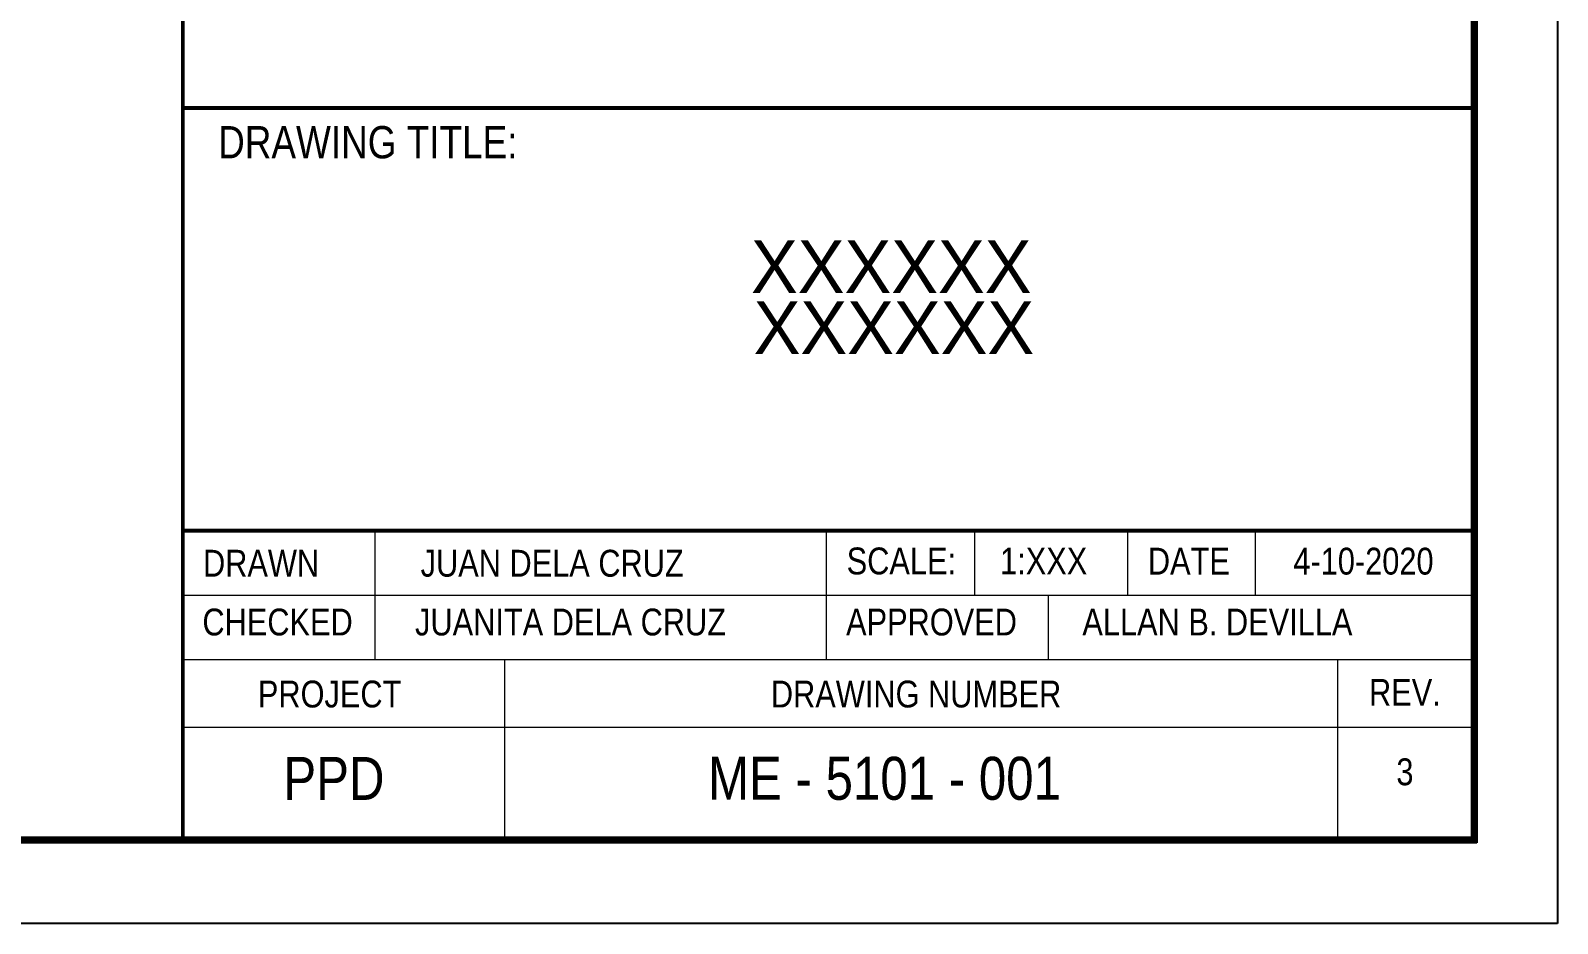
# Model space of a CAD drawing. Header units: inches. Extents: x 10 to 58978, y 5 to 41295.
# Drawn here: x 51694 to 58978, y 5 to 4265 of the extents above; entities that cross this region are included whole.
import ezdxf
from ezdxf.enums import TextEntityAlignment as Align

# ---------------------------------------------------------------- set-up
doc = ezdxf.new("R2010")
doc.units = ezdxf.units.IN
doc.header["$MEASUREMENT"] = 0
doc.layers.add('FRAME', color=6, linetype='Continuous')
doc.layers.add('TEXT', color=8, linetype='Continuous')
doc.layers.add('Layer1', color=1, linetype='Continuous', lineweight=9)
doc.layers.add('schematic lines', color=110, linetype='Continuous', lineweight=25)
doc.styles.add('NEW', font='ARIALN.TTF')
doc.styles.add('style2', font='BOD_R.TTF', dxfattribs={"height": 250})

# ---------------------------------------------------------------- blocks, each defined once
blk = doc.blocks.new('AHHMS TEMPLATE')
at = {"layer": 'FRAME'}
for points in [[(-1546386.7, 77508.9), (-1546386.7, 118799), (-1487419.4, 118799), (-1487419.4, 77508.9)], [(-1546386.7, 118799), (-1487419.4, 118799), (-1487419.4, 77508.9), (-1546386.7, 77508.9)], [(-1546002.5, 77893.2), (-1546002.5, 118414.8), (-1487803.6, 118414.8), (-1487803.6, 77893.2)], [(-1545989.7, 77906), (-1545989.7, 118402), (-1487816.4, 118402), (-1487816.4, 77906)], [(-1545976.9, 77918.8), (-1545976.9, 118389.2), (-1487829.2, 118389.2), (-1487829.2, 77918.8)]]:
    blk.add_lwpolyline(points, close=True, dxfattribs=at)
at = {"layer": 'FRAME', "color": 6, "const_width": 25.6}
blk.add_lwpolyline([(-1487816.4, 118402), (-1487816.4, 77906), (-1545989.7, 77906), (-1545989.7, 118402)], close=True, dxfattribs=at)
at = {"layer": 'FRAME', "color": 6, "const_width": 17.9}
for points in [[(-1493976.6, 118389.2), (-1493976.6, 77918.8)], [(-1487829.2, 81398.9), (-1493976.6, 81398.9)], [(-1487829.2, 79382.9), (-1493976.6, 79382.9)]]:
    blk.add_lwpolyline(points, dxfattribs=at)
at = {"layer": 'Layer1'}
for p, q in [((-1493976.6, 81398.9), (-1487829.2, 81398.9)), ((-1493976.6, 81398.9), (-1487829.2, 81398.9)), ((-1493740.1, 81398.9), (-1487829.2, 81398.9)), ((-1487829.2, 79382.9), (-1493976.6, 79382.9))]:
    blk.add_line(p, q, dxfattribs=at)
at = {"layer": 'Layer1', "color": 2}
for p, q in [((-1493058.2, 78768.2), (-1493058.2, 79382.9)), ((-1490198.1, 79075.6), (-1490198.1, 79382.9)), ((-1489468.7, 79075.6), (-1489468.7, 79382.9)), ((-1488859.4, 79075.6), (-1488859.4, 79382.9)), ((-1493976.6, 79075.6), (-1487829.2, 79075.6)), ((-1489846.6, 78768.2), (-1489846.6, 79075.6)), ((-1493976.6, 78768.2), (-1487829.2, 78768.2)), ((-1492440.2, 77918.8), (-1492440.2, 78768.2)), ((-1488466.9, 77918.8), (-1488466.9, 78768.2)), ((-1493976.6, 78445.2), (-1487829.2, 78445.2))]:
    blk.add_line(p, q, dxfattribs=at)
at = {"layer": 'Layer1', "color": 100}
blk.add_line((-1490905.5, 78768.2), (-1490905.5, 79382.9), dxfattribs=at)
at = {"layer": 'TEXT', "color": 2, "lineweight": 9, "style": 'NEW'}
blk.add_text('DRAWING TITLE:', height=153.685, dxfattribs=at).set_placement((-1493094, 81235.9), align=Align.MIDDLE)
at = {"layer": 'TEXT', "color": 2, "lineweight": 9, "style": 'style2'}
for p in [(-1490597.2, 80517.1), (-1490584.5, 80226.2)]:
    blk.add_text('XXXXXX', height=250, dxfattribs=at).set_placement(p, align=Align.CENTER)
at = {"layer": 'TEXT', "color": 3, "style": 'NEW'}
for s, height, p in [('DRAWN', 128.07, (-1493880, 79163.3)), ('JUAN DELA CRUZ', 128.071, (-1492842, 79163.3)), ('SCALE:', 128.07, (-1490809.8, 79174.2)), ('1:XXX', 128.07, (-1490078, 79174.2)), ('DATE', 128.07, (-1489373, 79173.2)), ('4-10-2020', 128.07, (-1488679.1, 79173.2)), ('CHECKED', 128.07, (-1493882.9, 78882.9)), ('JUANITA DELA CRUZ', 128.071, (-1492868.6, 78882.9)), ('APPROVED', 128.07, (-1490812.7, 78882.9)), ('ALLAN B. DEVILLA', 128.071, (-1489685.6, 78882.9))]:
    blk.add_text(s, height=height, dxfattribs=at).set_placement(p)
for s, height, p in [('PROJECT ', 128.07, (-1493255.8, 78603.4)), ('DRAWING NUMBER', 128.071, (-1490478.7, 78603.4)), ('REV.', 128.07, (-1488146.9, 78611.4)), ('PPD', 204.91, (-1493255.8, 78200.9)), ('ME - 5101 - 001', 204.914, (-1490629.5, 78201.4))]:
    blk.add_text(s, height=height, dxfattribs=at).set_placement(p, align=Align.MIDDLE_CENTER)

msp = doc.modelspace()

# ---------------------------------------------------------------- block references
at = {"layer": 'schematic lines'}
msp.add_blockref('AHHMS TEMPLATE', (1546397.1, -77503.6), dxfattribs=at)

# ---------------------------------------------------------------- texts
at = {"layer": 'TEXT', "color": 3, "style": 'NEW'}
msp.add_text('3', height=128.1, dxfattribs=at).set_placement((58250.1, 728.8), align=Align.MIDDLE_CENTER)

doc.saveas('drawing.dxf')
